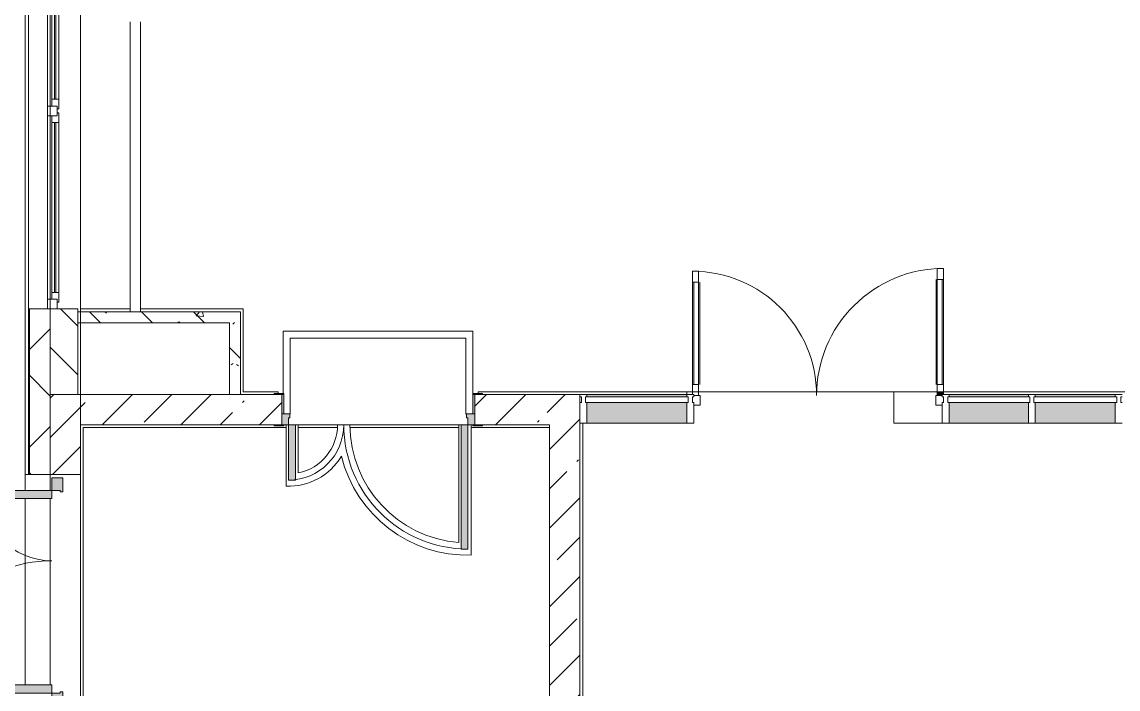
# Model space of a CAD drawing. Header units: millimetres. Extents: x 81368 to 286493, y -8553 to 29000.
# Drawn here: x 159168 to 167113, y 5765 to 10600 of the extents above; entities that cross this region are included whole.
import ezdxf

# ---------------------------------------------------------------- set-up
doc = ezdxf.new("R2010")
doc.units = ezdxf.units.MM
for name, color, linetype, lineweight, true_color in [('A-DETL-GENF-7', 7, 'Continuous', 5, 0xaaaaaa), ('A-DETL-GENF-8', 7, 'Continuous', 5, 0xe2e2e2), ('A-DOOR-5', 7, 'Continuous', 5, 0xe2e2e2), ('A-DOOR-6', 7, 'Continuous', 5, 0xaaaaaa), ('A-DOOR-FRAM-4', 7, 'Continuous', 5, 0xe2e2e2), ('A-DOOR-FRAM-5', 7, 'Continuous', 5, 0xaaaaaa), ('A-FLOR-3', 7, 'Continuous', 5, 0xaaaaaa), ('A-GLAZ-CWMG-3', 7, 'Continuous', 5, 0x383e42), ('I-WALL-8', 7, 'Continuous', 5, 0x787878)]:
    doc.layers.add(name, color=color, linetype=linetype, lineweight=lineweight, true_color=true_color)
for name, color, linetype, lineweight in [('A-GLAZ-2', 7, 'Continuous', 5), ('A-GLAZ-CURT-1', 7, 'Continuous', 5), ('A-GLAZ-CWMG-2', 7, 'Continuous', 5), ('A-WALL', 7, 'Continuous', 9), ('A-WALL-6', 7, 'Continuous', 5), ('I-WALL-6', 7, 'Continuous', 5), ('Оси', 7, 'Continuous', 9)]:
    doc.layers.add(name, color=color, linetype=linetype, lineweight=lineweight)
pattern_1 = [(45, (159482.88, 0), (-285.123, 285.123), []), (45, (159768, 0), (-285.123, 285.123), [504.031, -100.806, 16.764, -84.042])]
pattern_2 = [(135, (159482.9, 0), (-377.17, -377.17), [533.4, -88.9, 17.78, -88.9]), (135, (159482.9, 376.94), (-377.17, -377.17), []), (50, (159482.9, 0), (637.645, -55.787), [66.675, -733.425]), (355, (159482.9, 0), (-123.35, 668.7), [53.34, -586.74]), (100.451, (159536, -4.65), (514.3, 612.91), [56.665, -623.315]), (46.184, (159482.9, 177.8), (948.78, -147.15), [100.01, -1100.14]), (96.636, (159561.9, 165.5), (830.91, 866), [85, -934.97]), (351.184, (159482.9, 177.8), (830.92, 865.99), [80.01, -880.11]), (21, (159571.8, 133.35), (530.65, -357.928), [66.675, -733.425]), (326, (159571.8, 133.35), (216.31, 644.66), [53.34, -586.74]), (71.451, (159616, 103.5), (746.96, 286.724), [56.665, -623.315]), (37.5, (159482.88, 0), (10.8105, 295.9426), [16.764, -562.864, 16.764, -578.866, -588.962]), (37.5, (159482.88, 0), (10.8105, 295.9426), [-1175.258, 16.764, -572.198]), (7.5, (159482.88, 0), (233.869, 350.632), [16.764, -322.834, 16.764, -549.529, -224.472]), (7.5, (159482.88, 0), (233.869, 350.632), [-905.89, 16.764, -207.708]), (327.5, (159284.63, 0), (474.568, -20.051), [16.764, -205.486, 16.764, -676.656, -920.115]), (327.5, (159284.63, 0), (474.568, -20.051), [-915.67, 16.764, -903.35]), (317.5, (159195.73, 0), (518.452, 88.993), [16.764, -272.16, 16.764, -443.738, -653.415]), (317.5, (159195.73, 0), (518.452, 88.993), [-749.427, 16.764, -636.65])]

# ---------------------------------------------------------------- blocks, each defined once
blk = doc.blocks.new('120_Окно_СКБ_2Ст - 120_Окно_СКБ_2Ст 2300х2500 _мал створка справа_-22272277-1_2_3_птичка')
at = {"layer": 'A-GLAZ-2'}
for p, q in [((-1150, -127), (-1150, -57)), ((-1150, -57), (-1080, -57)), ((1150, -57), (-1150, -57)), ((-1080, -57), (-1080, -127)), ((250, -127), (250, -57)), ((250, -57), (320, -57)), ((320, -57), (320, -127)), ((1080, -127), (1080, -57)), ((1080, -57), (1150, -57)), ((1150, -57), (1150, -127)), ((-1080, -127), (-1150, -127)), ((-1150, -127), (-1100, -127)), ((-1080, -127), (-1100, -127)), ((-1100, -127), (-1100, -137)), ((-1100, -137), (270, -137)), ((270, -137), (-1100, -137)), ((250, -87), (-1080, -87)), ((-1080, -87), (-1080, -127)), ((-1030, -137), (-1030, -87)), ((-1030, -107), (200, -107)), ((200, -117), (-1030, -117)), ((200, -137), (200, -87)), ((250, -127), (250, -87)), ((320, -127), (250, -127)), ((270, -127), (250, -127)), ((270, -127), (300, -127)), ((270, -137), (270, -127)), ((320, -127), (300, -127)), ((300, -127), (300, -137)), ((300, -137), (1100, -137)), ((1100, -137), (300, -137)), ((1080, -87), (320, -87)), ((320, -87), (320, -127)), ((370, -137), (370, -87)), ((370, -107), (1030, -107)), ((1030, -117), (370, -117)), ((1030, -137), (1030, -87)), ((1080, -127), (1080, -87)), ((1150, -127), (1080, -127)), ((1100, -127), (1080, -127)), ((1100, -127), (1150, -127)), ((1100, -137), (1100, -127))]:
    blk.add_line(p, q, dxfattribs=at)
blk = doc.blocks.new('110_Дверь_СКБ_2Ст - Д-1 Лестничная клетка EIS60-24280000-1_2_3_птичка')
at = {"layer": 'A-DOOR-5'}
for points in [[(-587.5, 1010), (-637.5, 1010), (-637.5, 110), (-587.5, 110), (-587.5, 979.5)], [(662.5, 510), (612.5, 510), (612.5, 110), (662.5, 110), (662.5, 245.4)], [(697.5, 30), (702.2, -110), (712.5, -110), (712.5, 30), (702, 30)]]:
    blk.add_hatch(color=256, dxfattribs=at).paths.add_polyline_path(points)
h = blk.add_hatch(color=256, dxfattribs=at)
h.paths.add_polyline_path([(-660.8, 110), (-687.5, 105.9), (-683.4, 30), (-627.5, 31.7), (-627.5, 60), (-637.5, 60), (-637.5, 110)])
h.paths.add_polyline_path([(712.5, 110), (662.5, 109.3), (657.3, 60), (652.5, 60), (652.5, 30), (712.5, 31.7), (712.5, 109.3)])
at = {"layer": 'A-DOOR-FRAM-4'}
for points in [[(-672.5, 118), (-742.5, 118), (-742.5, 110), (-672.5, 110), (-672.5, 116.1)], [(767.5, 118), (697.5, 118), (697.5, 110), (767.5, 110)], [(-672.5, 30), (-687.5, 30), (-687.5, -110), (-672.5, -110), (-672.5, 24.8)], [(-742.5, -110), (-742.5, -118), (-672.5, -118), (-673.1, -110), (-712.5, -110)], [(702.2, -110), (697.5, -110), (702.2, -118), (767.5, -118), (767.5, -110), (712.5, -110)]]:
    blk.add_hatch(color=256, dxfattribs=at).paths.add_polyline_path(points)
at = {"layer": 'A-DOOR-6'}
for p, q in [((-637.5, 1010), (-637.5, 110)), ((-587.5, 1010), (-637.5, 1010)), ((-587.5, 110), (-587.5, 1010)), ((662.5, 510), (612.5, 510)), ((612.5, 510), (612.5, 110)), ((662.5, 110), (662.5, 510)), ((-637.5, 110), (-587.5, 110)), ((612.5, 110), (662.5, 110))]:
    blk.add_line(p, q, dxfattribs=at)
for centre, radius, start, end in [((-637.5, 110), 900, 0, 90), ((662.5, 110), 400, 90, 180)]:
    blk.add_arc(centre, radius, start, end, dxfattribs=at)
at = {"layer": 'A-DOOR-FRAM-5'}
for p, q in [((-672.5, 118), (-742.5, 118)), ((-742.5, 118), (-742.5, 110)), ((-742.5, 110), (-672.5, 110)), ((-637.5, 110), (-687.5, 110)), ((-687.5, 110), (-687.5, 30)), ((-672.5, 110), (-672.5, 118)), ((-637.5, 60), (-637.5, 110)), ((662.5, 110), (662.5, 60)), ((712.5, 110), (662.5, 110)), ((767.5, 118), (697.5, 118)), ((697.5, 118), (697.5, 110)), ((697.5, 110), (767.5, 110)), ((712.5, 30), (712.5, 110)), ((767.5, 110), (767.5, 118)), ((-687.5, 30), (-627.5, 30)), ((-672.5, 30), (-687.5, 30)), ((-687.5, 30), (-687.5, -110)), ((-672.5, -110), (-672.5, 30)), ((-627.5, 60), (-637.5, 60)), ((-627.5, 30), (-627.5, 60)), ((662.5, 60), (652.5, 60)), ((652.5, 60), (652.5, 30)), ((652.5, 30), (712.5, 30)), ((712.5, 30), (697.5, 30)), ((697.5, 30), (697.5, -110)), ((712.5, -110), (712.5, 30)), ((-672.5, -110), (-742.5, -110)), ((-742.5, -110), (-742.5, -118)), ((-742.5, -118), (-672.5, -118)), ((-687.5, -110), (-672.5, -110)), ((-672.5, -118), (-672.5, -110)), ((697.5, -110), (712.5, -110)), ((767.5, -110), (697.5, -110)), ((697.5, -110), (697.5, -118)), ((697.5, -118), (767.5, -118)), ((767.5, -118), (767.5, -110))]:
    blk.add_line(p, q, dxfattribs=at)
blk = doc.blocks.new('110_Дверь_СКБ_2Ст_Наружная - ДН-1_л__ Двухстворчатая 1350 х3200 _ЛК_ в свету с верхним остеклением 2-22796854-1_2_3_птичка')
at = {"layer": 'A-DOOR-5'}
for points in [[(-715.5, 101), (-715.5, -91), (-655.5, -91), (-655.5, 869), (-715.5, 869)], [(694.5, -79), (694.5, -91), (754.5, -91), (754.5, 419), (694.5, 419), (694.5, -12.6)]]:
    blk.add_hatch(color=256, dxfattribs=at).paths.add_polyline_path(points)
h = blk.add_hatch(color=256, dxfattribs=at)
h.paths.add_polyline_path([(-805.5, -171), (-705.5, -171), (-705.5, -151), (-715.5, -151), (-715.5, -91), (-805.5, -91)])
h.paths.add_polyline_path([(744.5, -171), (844.5, -171), (844.5, -91), (754.5, -91), (754.5, -151), (744.5, -151)])
at = {"layer": 'A-DOOR-6'}
for p, q in [((-715.5, 869), (-715.5, -91)), ((-655.5, 869), (-715.5, 869)), ((-655.5, -91), (-655.5, 869)), ((754.5, 419), (694.5, 419)), ((694.5, 419), (694.5, -91)), ((754.5, -91), (754.5, 419)), ((-715.5, -91), (-655.5, -91)), ((694.5, -91), (754.5, -91))]:
    blk.add_line(p, q, dxfattribs=at)
for centre, radius, start, end in [((-715.5, -91), 960, 0, 90), ((754.5, -91), 510, 90, 180)]:
    blk.add_arc(centre, radius, start, end, dxfattribs=at)
at = {"layer": 'A-DOOR-FRAM-5'}
for p, q in [((-715.5, -91), (-805.5, -91)), ((-805.5, -91), (-805.5, -171)), ((-715.5, -151), (-715.5, -91)), ((-705.5, -151), (-715.5, -151)), ((-705.5, -171), (-705.5, -151)), ((754.5, -151), (744.5, -151)), ((744.5, -151), (744.5, -171)), ((754.5, -91), (754.5, -151)), ((844.5, -91), (754.5, -91)), ((844.5, -171), (844.5, -91)), ((-805.5, -171), (-705.5, -171)), ((744.5, -171), (844.5, -171))]:
    blk.add_line(p, q, dxfattribs=at)
blk = doc.blocks.new('Системная панель - Стекло - 40мм-31924845-1_2_3_птичка')
at = {"layer": 'A-GLAZ-CURT-1'}
for p, q in [((300, 40), (-300, 40)), ((-300, 40), (-300, 0)), ((-300, 0), (300, 0)), ((300, 0), (300, 40))]:
    blk.add_line(p, q, dxfattribs=at)
blk = doc.blocks.new('Прямоугольный импост - Импост структурный с накладкой - 190мм-31923628-1_2_3_птичка')
at = {"layer": 'A-GLAZ-CWMG-3'}
for points in [[(7030, 7883), (7610, 7883), (7610, 7900), (7030, 7900)], [(7610, 7693), (7610, 7843), (7030, 7843), (7030, 7693), (7312, 7693)]]:
    blk.add_hatch(color=256, dxfattribs=at).paths.add_polyline_path(points)
at = {"layer": 'A-GLAZ-CWMG-2'}
for p, q in [((7030, 7900), (7610, 7900)), ((7030, 7693), (7610, 7693))]:
    blk.add_line(p, q, dxfattribs=at)
blk = doc.blocks.new('Прямоугольный импост - Импост структурный с накладкой - 190мм-31924846-1_2_3_птичка')
at = {"layer": 'A-GLAZ-CWMG-2'}
for p, q in [((-50, 0), (-50, 17)), ((-50, 17), (0, 17)), ((-40, 0), (-50, 0)), ((-40, -40), (-40, 0)), ((0, 0), (-10, 0)), ((-10, 0), (-10, -40)), ((0, 17), (0, 0)), ((-50, -190), (-50, -40)), ((-50, -40), (-40, -40)), ((-10, -40), (0, -40)), ((0, -40), (0, -190)), ((0, -190), (-50, -190))]:
    blk.add_line(p, q, dxfattribs=at)
blk = doc.blocks.new('Прямоугольный импост - Импост структурный с накладкой - 190мм-31924841-1_2_3_птичка')
at = {"layer": 'A-GLAZ-CWMG-2'}
for p, q in [((-25, 0), (-25, 17)), ((-25, 17), (25, 17)), ((-15, 0), (-25, 0)), ((-15, -40), (-15, 0)), ((25, 0), (15, 0)), ((15, 0), (15, -40)), ((25, 17), (25, 0)), ((-25, -190), (-25, -40)), ((-25, -40), (-15, -40)), ((15, -40), (25, -40)), ((25, -40), (25, -190)), ((25, -190), (-25, -190))]:
    blk.add_line(p, q, dxfattribs=at)
blk = doc.blocks.new('Прямоугольный импост - Импост структурный с накладкой - 190мм-32633541-1_2_3_птичка')
at = {"layer": 'A-GLAZ-CWMG-2'}
for p, q in [((0, 17), (-50, 17)), ((-50, 17), (-50, 0)), ((-50, 0), (-40, 0)), ((-40, 0), (-40, -40)), ((-10, -40), (-10, 0)), ((-10, 0), (0, 0)), ((-40, -40), (-50, -40)), ((-50, -40), (-50, -190)), ((0, -40), (-10, -40)), ((-50, -190), (0, -190))]:
    blk.add_line(p, q, dxfattribs=at)
blk = doc.blocks.new('Системная панель - Стекло - 40мм-31924851-1_2_3_птичка')
at = {"layer": 'A-GLAZ-CURT-1'}
for p, q in [((297.5, 40), (-297.5, 40)), ((-297.5, 40), (-297.5, 0)), ((-297.5, 0), (297.5, 0)), ((297.5, 0), (297.5, 40))]:
    blk.add_line(p, q, dxfattribs=at)
blk = doc.blocks.new('Дверь_Витражная_остекление_ - ДВН_CОШ в витраже В-6-31924853-1_2_3_птичка')
at = {"layer": 'A-DETL-GENF-8'}
blk.add_hatch(color=256, dxfattribs=at).paths.add_polyline_path([(-900, -10), (-900, -17), (-910, -17), (-910, -37), (-865, -37), (-865, -10)])
at = {"layer": 'A-DETL-GENF-7'}
for p, q in [((-900, 60), (-855, 60)), ((-855, 60), (-855, -10)), ((900, 60), (855, 60)), ((855, 60), (855, -10)), ((-910, -930), (-910, -17)), ((-910, -17), (-910, -930)), ((-865, -10), (-900, -10)), ((-865, -10), (-900, -10)), ((-855, -10), (-900, -10)), ((-865, -930), (-865, -10)), ((-865, -930), (-865, -10)), ((855, -10), (900, -10)), ((865, -10), (900, -10)), ((865, -910), (865, -10)), ((865, -10), (865, -910)), ((900, -10), (865, -10)), ((910, -910), (910, -17)), ((910, -910), (910, -17)), ((-910, -90), (-865, -90)), ((-900, -850), (-900, -90)), ((-856, -850), (-856, -90)), ((856, -830), (856, -90)), ((910, -90), (865, -90)), ((900, -830), (900, -90)), ((-910, -850), (-865, -850)), ((910, -830), (865, -830)), ((-910, -930), (-865, -930)), ((-910, -930), (-865, -930)), ((910, -910), (865, -910)), ((865, -910), (910, -910))]:
    blk.add_line(p, q, dxfattribs=at)
at = {"layer": 'A-DOOR-6'}
for p, q in [((-910, -930), (-910, -17)), ((910, -910), (910, -17))]:
    blk.add_line(p, q, dxfattribs=at)
for centre, radius, start, end in [((-910, -10), 920, 270, 0), ((910, -10), 900, 180, 270)]:
    blk.add_arc(centre, radius, start, end, dxfattribs=at)
blk = doc.blocks.new('Системная панель - Стекло - 40мм-31924990-1_2_3_птичка')
at = {"layer": 'A-GLAZ-CURT-1'}
h = blk.add_hatch(dxfattribs=at)
h.set_pattern_fill('FP_186', color=256, style=0, pattern_type=2)
h.set_pattern_definition([(225, (4642.5, 7383), (1414.2, -1414.2), [1000, -3000]), (225, (5642.5, 7883), (1414.2, -1414.2), [3000, -1000]), (225, (3642.5, 8383), (1414.2, -1414.2), [1000, -3000])])
h.paths.add_polyline_path([(-362.5, 40), (-372.5, 40), (-372.5, 0), (372.5, 0), (372.5, 40), (331.6, 40)])
for p, q in [((372.5, 40), (-372.5, 40)), ((-372.5, 40), (-372.5, 0)), ((-372.5, 0), (372.5, 0)), ((372.5, 0), (372.5, 40))]:
    blk.add_line(p, q, dxfattribs=at)
blk = doc.blocks.new('Прямоугольный импост - Импост структурный с накладкой - 190мм-23800918-1_2_3_птичка')
at = {"layer": 'A-GLAZ-CWMG-3'}
for points in [[(3812.3, 7883), (4505, 7883), (4505, 7900), (3780, 7900), (3780, 7883)], [(3805.6, 7693), (4505, 7693), (4505, 7843), (3780, 7843), (3780, 7693)]]:
    blk.add_hatch(color=256, dxfattribs=at).paths.add_polyline_path(points)
at = {"layer": 'A-GLAZ-CWMG-2'}
for p, q in [((3780, 7900), (4505, 7900)), ((3780, 7693), (4505, 7693))]:
    blk.add_line(p, q, dxfattribs=at)
blk = doc.blocks.new('Прямоугольный импост - Импост структурный с накладкой - 190мм-31923825-1_2_3_птичка')
at = {"layer": 'A-GLAZ-CWMG-3'}
for points in [[(6980, 7883), (6980, 7900), (6405, 7900), (6405, 7883)], [(6980, 7693), (6980, 7843), (6405, 7843), (6405, 7693)]]:
    blk.add_hatch(color=256, dxfattribs=at).paths.add_polyline_path(points)
at = {"layer": 'A-GLAZ-CWMG-2'}
for p, q in [((6405, 7900), (6980, 7900)), ((6405, 7693), (6980, 7693))]:
    blk.add_line(p, q, dxfattribs=at)
blk = doc.blocks.new('Прямоугольный импост - Импост структурный с накладкой - 190мм-31924844-1_2_3_птичка')
at = {"layer": 'A-GLAZ-CWMG-2'}
for p, q in [((-25, 0), (-25, 17)), ((-25, 17), (25, 17)), ((-15, 0), (-25, 0)), ((-15, -40), (-15, 0)), ((25, 0), (15, 0)), ((15, 0), (15, -40)), ((25, 17), (25, 0)), ((-25, -190), (-25, -40)), ((-25, -40), (-15, -40)), ((15, -40), (25, -40)), ((25, -40), (25, -190)), ((25, -190), (-25, -190))]:
    blk.add_line(p, q, dxfattribs=at)
blk = doc.blocks.new('Зашивка приборов отопления14 - Зашивка приборов отопления-33280456-1_2_3_птичка')
at = {"layer": 'A-WALL-6'}
for p, q in [((37471.9, 23439), (35371.9, 23439)), ((35371.9, 23079), (37471.9, 23079)), ((37471.9, 23079), (35371.9, 23079)), ((35371.9, 23004), (37471.9, 23004))]:
    blk.add_line(p, q, dxfattribs=at)

msp = doc.modelspace()

# ---------------------------------------------------------------- hatches: boundary and pattern name
at = {"layer": 'A-WALL-6'}
h = msp.add_hatch(dxfattribs=at)
h.set_pattern_fill('FP_89', color=256, style=0, pattern_type=2)
h.set_pattern_definition([(45, (159482.9, 0), (-353.553, 353.553), []), (135, (159482.9, 0), (-353.553, -353.553), [])])
h.paths.add_polyline_path([(159372.9, -100), (159372.9, 3670), (159222.9, 3670), (159222.9, -100)])
h.paths.add_polyline_path([(159222.9, 5220), (159372.9, 5220), (159372.9, 5620), (159222.9, 5620), (159222.9, 5520)])
h.paths.add_polyline_path([(159222.9, 7320), (159372.9, 7320), (159372.9, 8520), (159222.9, 8520), (159222.9, 7544.6)])
h.paths.add_polyline_path([(159283.5, 10820), (159372.9, 10820), (159372.9, 12220), (159222.9, 12220), (159222.9, 10820)])
h.paths.add_polyline_path([(159372.9, 13120), (159372.3, 15350), (159222.9, 15350), (159222.9, 13120), (159328.6, 13120)])
h = msp.add_hatch(dxfattribs=at)
h.set_pattern_fill('FP_100', color=256, style=0, pattern_type=2)
h.set_pattern_definition([(135, (159482.88, 0), (-176.7767, -176.7767), [])])
h.paths.add_polyline_path([(159572.9, 7900), (159572.9, 8520), (159372.9, 8520), (159372.9, 7900)])
h.paths.add_polyline_path([(159572.9, 10820), (159572.9, 10900), (159372.9, 10900), (159372.9, 10820)])
h.paths.add_polyline_path([(159372.9, 11400), (159572.9, 11400), (159572.9, 12220), (159372.9, 12220), (159372.9, 12143.8)])
h.paths.add_polyline_path([(159482.2, 13120), (159572.9, 13120), (159572.9, 14700), (159372.9, 14700), (159372.9, 13120), (159469.4, 13120)])
at = {"layer": 'I-WALL-6'}
h = msp.add_hatch(dxfattribs=at)
h.set_pattern_fill('FP_69', color=256, style=0, pattern_type=2)
h.set_pattern_definition(pattern_1)
h.paths.add_polyline_path([(159372.9, -100), (159592.9, -100), (159592.9, 3670), (159372.9, 3670), (159372.9, 1795.6)])
h.paths.add_polyline_path([(159372.9, 5220), (159592.9, 5220), (159592.9, 5620), (159372.9, 5620), (159372.9, 5400)])
h.paths.add_polyline_path([(159372.9, 7320), (159592.9, 7320), (159592.9, 7900), (159372.9, 7900), (159372.9, 7544.6)])
h = msp.add_hatch(dxfattribs=at)
h.set_pattern_fill('FP_69', color=256, style=0, pattern_type=2)
h.set_pattern_definition(pattern_1)
h.paths.add_polyline_path([(160288.6, 7680), (161051.1, 7680), (161051.1, 7900), (159592.9, 7900), (159592.9, 7680), (160027.9, 7680)])
h.paths.add_polyline_path([(162476.1, 7680), (162992.9, 7680), (162992.9, 7900), (162451.1, 7900), (162451.1, 7680)])
h = msp.add_hatch(dxfattribs=at)
h.set_pattern_fill('FP_69', color=256, style=0, pattern_type=2)
h.set_pattern_definition(pattern_1)
h.paths.add_polyline_path([(163212.9, 120), (163212.9, 7900), (162992.9, 7900), (162992.9, 120), (163146.6, 120)])
at = {"layer": 'I-WALL-8'}
h = msp.add_hatch(dxfattribs=at)
h.set_pattern_fill('FP_98', color=256, style=0, pattern_type=2)
h.set_pattern_definition(pattern_2)
h.paths.add_polyline_path([(159572.9, 8420), (160672.9, 8420), (160672.9, 8500), (159572.9, 8500), (159572.9, 8445.5)])
h = msp.add_hatch(dxfattribs=at)
h.set_pattern_fill('FP_98', color=256, style=0, pattern_type=2)
h.set_pattern_definition(pattern_2)
h.paths.add_polyline_path([(160752.9, 7900), (160752.9, 8500), (160672.9, 8500), (160672.9, 7900)])

# ---------------------------------------------------------------- linework, layer by layer
at = {"layer": 'A-FLOR-3'}
for p, q in [((159592.9, 10600), (159592.9, 8520)), ((159952.9, 8520), (159952.9, 10600)), ((159592.9, 8520), (159952.9, 8520)), ((160027.9, 8520), (160772.9, 8520)), ((160772.9, 8520), (160772.9, 7920)), ((161061.4, 8358.3), (161061.4, 7908)), ((162436.7, 8358.3), (161061.4, 8358.3)), ((162436.7, 7908), (162436.7, 8358.3)), ((161111.4, 7758.3), (161111.4, 8308.3)), ((161111.4, 8308.3), (162386.7, 8308.3)), ((162386.7, 8308.3), (162386.7, 7758.3)), ((160772.9, 7920), (161026.1, 7920)), ((161026.1, 7920), (161026.1, 7908)), ((162476.1, 7908), (162476.1, 7920)), ((162476.1, 7920), (175222.9, 7920)), ((163987.9, 7920), (163987.9, 7900)), ((165487.9, 7693), (165487.9, 7920)), ((161084.2, 7660), (159612.9, 7660)), ((159612.9, 7660), (159612.9, 5520)), ((161084.2, 7680), (161084.2, 7235.3)), ((161171.2, 7680.7), (161101.1, 7680.7)), ((161171.2, 7332), (161171.2, 7680.7)), ((161171.2, 7680), (161456.1, 7680)), ((161454.4, 7660), (161171.2, 7660)), ((161546.1, 7680), (161456.1, 7680)), ((161546.1, 7680), (162334.5, 7680)), ((162334.5, 7660), (161547.2, 7660)), ((162401.1, 7680.7), (162334.5, 7680.7)), ((162334.5, 7680.7), (162334.5, 6827.6)), ((162424.5, 6735.3), (162424.5, 7680)), ((162992.9, 7660), (162424.5, 7660)), ((163232.9, 7693), (163232.9, 520)), ((165837.9, 7693), (165487.9, 7693))]:
    msp.add_line(p, q, dxfattribs=at)
for centre, radius, start, end in [((161101.1, 7680), 355, 281.38448, 360), ((162401.1, 7680), 855, 180, 265.5304), ((161101.1, 7680), 445, 267.81908, 329.31464), ((162401.1, 7680), 945, 193.90489, 271.41706)]:
    msp.add_arc(centre, radius, start, end, dxfattribs=at)
at = {"layer": 'A-WALL'}
for p, q in [((159219.9, 8520), (159219.9, 7320)), ((159222.9, 8520), (159222.9, 7320)), ((159372.9, 7320), (159372.9, 8520)), ((159572.9, 8500), (159572.9, 8420)), ((159572.9, 7900), (159372.9, 7900)), ((160672.9, 7900), (160752.9, 7900))]:
    msp.add_line(p, q, dxfattribs=at)
at = {"layer": 'A-WALL-6'}
for p, q in [((159192.9, 7205), (159192.9, 15380)), ((159214.9, 15358), (159214.9, 7320)), ((159372.9, 10820), (159372.9, 8520)), ((159572.9, 8520), (159214.9, 8520)), ((159572.9, 8500), (159572.9, 8520)), ((159572.9, 7900), (159572.9, 8420)), ((159192.9, 7320), (159372.9, 7320)), ((159372.9, 7320), (159372.9, 7205)), ((159192.9, 5795), (159192.9, 7145)), ((159372.9, 7145), (159372.9, 5795))]:
    msp.add_line(p, q, dxfattribs=at)
at = {"layer": 'I-WALL-6'}
for p, q in [((159592.9, 10900), (159592.9, 8500)), ((160752.9, 8500), (159572.9, 8500)), ((160752.9, 7900), (160752.9, 8500)), ((159572.9, 8420), (160672.9, 8420)), ((159592.9, 8420), (159592.9, 7900)), ((160672.9, 8420), (160672.9, 7900)), ((160672.9, 7900), (159572.9, 7900)), ((160996.1, 7900), (160752.9, 7900)), ((163212.9, 7900), (162506.1, 7900)), ((163212.9, -100), (163212.9, 7900)), ((159592.9, 7680), (160996.1, 7680)), ((159592.9, 7680), (159592.9, 5520)), ((162506.1, 7680), (162992.9, 7680)), ((162992.9, 7680), (162992.9, 535)), ((159372.9, 7320), (159592.9, 7320)), ((159372.9, 7205), (159372.9, 7320)), ((159372.9, 5795), (159372.9, 7145))]:
    msp.add_line(p, q, dxfattribs=at)
at = {"layer": 'Оси'}
msp.add_line((159592.9, 5439), (159592.9, 15380), dxfattribs=at)

# ---------------------------------------------------------------- block references
at = {"layer": 'A-DOOR-6'}
for name, p, rotation in [('Дверь_Витражная_остекление_ - ДВН_CОШ в витраже В-6-31924853-1_2_3_птичка', (164937.9, 7883), 180), ('110_Дверь_СКБ_2Ст - Д-1 Лестничная клетка EIS60-24280000-1_2_3_птичка', (161763.6, 7790), 180), ('110_Дверь_СКБ_2Ст_Наружная - ДН-1_л__ Двухстворчатая 1350 х3200 _ЛК_ в свету с верхним остеклением 2-22796854-1_2_3_птичка', (159293.9, 6450.5), 89.99999999999991)]:
    msp.add_blockref(name, p, dxfattribs=dict(at, rotation=rotation))
at = {"layer": 'A-GLAZ-2', "rotation": 89.99999999999991}
msp.add_blockref('120_Окно_СКБ_2Ст - 120_Окно_СКБ_2Ст 2300х2500 _мал створка справа_-22272277-1_2_3_птичка', (159297.9, 9670), dxfattribs=at)
at = {"layer": 'A-GLAZ-CURT-1', "rotation": 180}
for name, p in [('Системная панель - Стекло - 40мм-31924990-1_2_3_птичка', (163625.4, 7883)), ('Системная панель - Стекло - 40мм-31924851-1_2_3_птичка', (166175.4, 7883)), ('Системная панель - Стекло - 40мм-31924845-1_2_3_птичка', (166802.9, 7883))]:
    msp.add_blockref(name, p, dxfattribs=at)
at = {"layer": 'A-GLAZ-CWMG-2', "extrusion": (0, 0, -1)}
for name, p in [('Прямоугольный импост - Импост структурный с накладкой - 190мм-31924846-1_2_3_птичка', (-163212.9, 7883)), ('Прямоугольный импост - Импост структурный с накладкой - 190мм-31924841-1_2_3_птичка', (-164012.9, 7883)), ('Прямоугольный импост - Импост структурный с накладкой - 190мм-31924841-1_2_3_птичка', (-165862.9, 7883)), ('Прямоугольный импост - Импост структурный с накладкой - 190мм-31924844-1_2_3_птичка', (-166487.9, 7883))]:
    msp.add_blockref(name, p, dxfattribs=at)
at = {"layer": 'A-GLAZ-CWMG-2'}
for name, p in [('Прямоугольный импост - Импост структурный с накладкой - 190мм-23800918-1_2_3_птичка', (159482.9, 0)), ('Прямоугольный импост - Импост структурный с накладкой - 190мм-31923825-1_2_3_птичка', (159482.9, 0)), ('Прямоугольный импост - Импост структурный с накладкой - 190мм-31923628-1_2_3_птичка', (159482.9, 0)), ('Прямоугольный импост - Импост структурный с накладкой - 190мм-32633541-1_2_3_птичка', (167142.9, 7883))]:
    msp.add_blockref(name, p, dxfattribs=at)
at = {"layer": 'A-WALL-6', "rotation": 90.0000000000001}
msp.add_blockref('Зашивка приборов отопления14 - Зашивка приборов отопления-33280456-1_2_3_птичка', (183031.9, -26871.9), dxfattribs=at)

doc.saveas('drawing.dxf')
